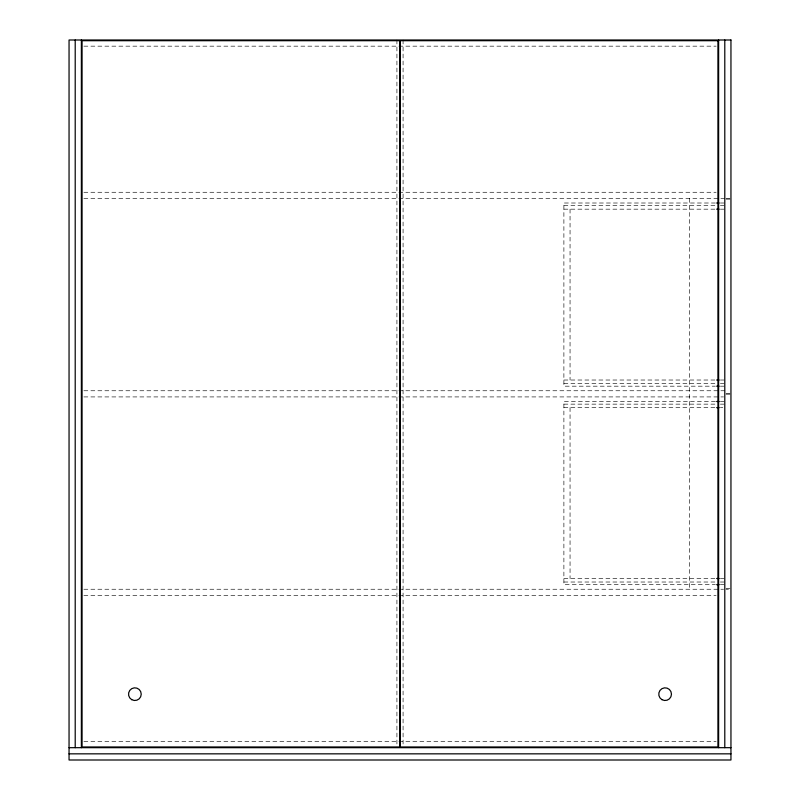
<?xml version="1.0" encoding="UTF-8"?>
<svg xmlns="http://www.w3.org/2000/svg" width="800" height="800" viewBox="0 0 800 800"><rect width="100%" height="100%" fill="white"/><g stroke="black" fill="none" stroke-linecap="round" stroke-linejoin="round"><path stroke-width="0.6" stroke-dasharray="4 3" d="M83.87 46.16L716.13 46.16M83.86 192.27L716.14 192.27M83.86 198.44L724.79 198.44M726.02 198.44L730.95 198.44M726.02 199.14L730.95 199.14M715.4 203.01L563.89 203.01L563.89 386.18L715.4 386.18M720.36 203.01L724.09 203.01M563.89 205.65L715.4 205.65M720.36 205.65L724.09 205.65M563.89 209.17L715.4 209.17M720.36 209.17L724.09 209.17M563.89 380.02L715.4 380.02M720.36 380.02L724.09 380.02M563.89 383.54L715.4 383.54M720.36 383.54L724.09 383.54M720.36 386.18L724.09 386.18M83.86 390.76L724.79 390.76M726.02 393.49L730.95 393.49M726.02 394.19L730.95 394.19M83.86 396.92L723.58 396.92M715.4 401.5L563.89 401.5L563.89 584.67L715.4 584.67M720.36 401.5L724.09 401.5M563.89 404.14L715.4 404.14M720.36 404.14L724.09 404.14M563.89 407.66L715.4 407.66M720.36 407.66L722.86 407.66M563.89 578.5L715.4 578.5M720.36 578.5L724.09 578.5M563.89 582.02L715.4 582.02M720.36 582.02L724.09 582.02M720.36 584.67L724.09 584.67M726.02 588.54L730.95 588.54M83.86 589.24L723.58 589.24M726.02 589.24L728.49 589.24M83.86 595.4L716.14 595.4M83.87 741.52L716.13 741.52M689.58 198.44L689.58 589.24M570.05 209.17L570.05 380.02M570.05 407.66L570.05 578.5M403.08 40L403.08 745.21M396.92 40L396.92 747.68"/><path stroke-width="1.2" d="M716.64 203.01L719.12 203.01M716.64 209.17L719.12 209.17M716.64 380.02L719.12 380.02M716.64 386.18L719.12 386.18M716.64 401.5L719.12 401.5M716.64 407.66L719.12 407.66M716.64 578.5L719.12 578.5M716.64 584.67L719.12 584.67M69.05 747.68L730.95 747.68M69.05 753.84L730.95 753.84M724.79 40L724.79 747.68M718.63 40L718.63 747.68M81.37 40L81.37 747.68M75.21 40L75.21 747.68M730.95 40L69.05 40L69.05 760L730.95 760L730.95 40M399.65 40.7L82.07 40.7L82.07 746.97L399.65 746.97L399.65 40.7M717.93 40.7L400.35 40.7L400.35 746.97L717.93 746.97L717.93 40.7M661.94 699.66A6.34 6.34 0 0 0 671.46 694.16A6.34 6.34 0 0 0 661.94 688.67A6.34 6.34 0 0 0 661.94 699.66M131.71 699.66A6.34 6.34 0 0 0 141.23 694.16A6.34 6.34 0 0 0 131.71 688.67A6.34 6.34 0 0 0 131.71 699.66"/></g></svg>
